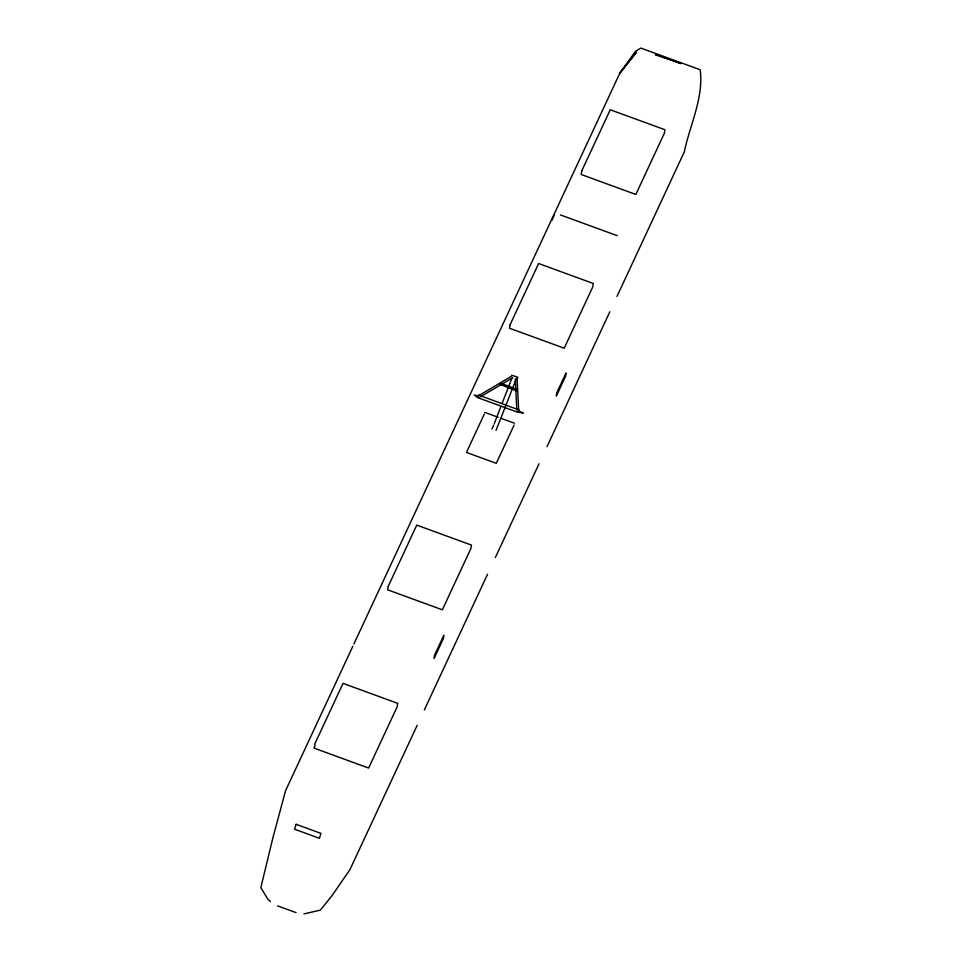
<?xml version="1.0" encoding="UTF-8"?>
<svg xmlns="http://www.w3.org/2000/svg" width="962" height="962" viewBox="0 0 962 962"><rect width="100%" height="100%" fill="white"/><g stroke="black" fill="none" stroke-linecap="round" stroke-linejoin="round"><path stroke-width="1.44" d="M517.075 389.478L500.721 383.153L500.312 383.922M551.947 220.358L554.22 215.332M500.156 384.379L516.45 390.897M494.252 423.701L500.613 407.299M502.2 403.186L511.736 378.583M515.824 380.086L496.031 430.399M516.991 379.846L517.772 377.2L511.736 375.216M352.826 646.308L285.546 790.704L272.787 838.263L260.846 887.613L267.737 899.025L270.406 901.647M353.896 643.987L619.877 73.052L635.593 51.166L640.896 48.1L700.168 69.757C703.883 97.787 689.862 124.976 684.247 152.044L616.979 296.428M314.538 744.516L343.025 683.369L397.727 703.354L397.114 706.914L368.626 768.061L313.925 748.075L315.187 745.358M484.295 414.093L466.438 452.429L496.272 463.323L514.141 424.988M491.943 428.908L493.722 425.06M417.171 725.324L349.915 869.696L331.938 895.742L320.358 910.124L303.944 913.9M424.338 709.944L487.554 574.254M495.358 557.515L539.009 463.816M546.993 446.669L609.824 311.796M518.277 411.027L523.304 412.951L518.049 412.361L477.681 397.619L474.17 394.997L478.15 395.815M477.922 396.284L478.715 395.081L519.143 410.016M478.03 396.019L511.724 376.13M480.339 396.837L512.77 377.681M479.088 397.571L477.789 396.777M518.145 411.82L516.834 411.243M296.068 912.637L277.621 905.891M560.485 214.947L617.315 235.702M484.607 412.313L498.172 417.267M500.877 418.254L514.442 423.208M517.123 378.222L518.686 410.966M515.331 378.715L516.762 409.764M434.523 655.254L434.151 658.345L443.47 638.347L443.831 635.269L434.523 655.254M556.685 393.037L556.313 396.128L565.62 376.13L565.993 373.052L556.685 393.037M388.275 586.255L387.65 589.814L442.352 609.8L470.839 548.653L471.452 545.081L416.762 525.108L388.275 586.255M510.137 324.663L509.523 328.234L564.213 348.208L592.7 287.073L593.313 283.501L538.624 263.516L510.137 324.663M581.769 170.899L581.156 174.471L635.846 194.456L664.333 133.309L664.946 129.738L610.257 109.764L581.769 170.899M296.128 824.302L294.528 829.196L319.396 838.287L320.995 833.393L296.128 824.302M621.476 70.96L619.877 73.052L636.423 52.261L621.476 70.96M656.108 54.473L655.302 54.738L680.976 63.552L656.108 54.473"/></g></svg>
